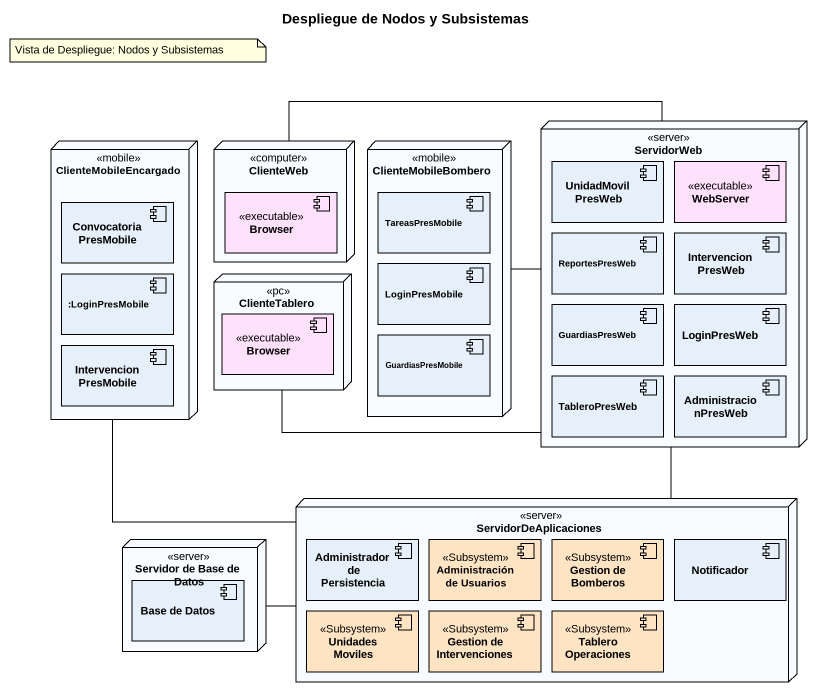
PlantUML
@startuml
title Despliegue de Nodos y Subsistemas
node ClienteMobileEncargado <<mobile>> {
  component ConvocatoriaPresMobile
  component ":LoginPresMobile" as LoginPresMobile
  component IntervencionPresMobile
}
node ClienteWeb <<computer>> {
  component Browser <<executable>> #FFE1FC
}
node ClienteMobileBombero <<mobile>> {
  component TareasPresMobile
  component "LoginPresMobile" as LoginPresMobile_2
  component GuardiasPresMobile
}
node ServidorWeb <<server>> {
  component UnidadMovilPresWeb
  component WebServer <<executable>> #FFE1FC
  component ReportesPresWeb
  component IntervencionPresWeb
  component GuardiasPresWeb
  component LoginPresWeb
  component TableroPresWeb
  component AdministracionPresWeb
}
node ClienteTablero <<pc>> {
  component "Browser" as Browser_2 <<executable>> #FFE1FC
}
node ServidorDeAplicaciones <<server>> {
  component "Administrador de Persistencia" as Administrador_de
  component "Administración de Usuarios" as Administración_de_Usuarios <<Subsystem>> #FFE4C4
  component "Gestion de Bomberos" as Gestion_de_Bomberos <<Subsystem>> #FFE4C4
  component Notificador
  component "Unidades Moviles" as Unidades_Moviles <<Subsystem>> #FFE4C4
  component "Gestion de Intervenciones" as Gestion_de_Intervenciones <<Subsystem>> #FFE4C4
  component "Tablero Operaciones" as Tablero_Operaciones <<Subsystem>> #FFE4C4
}
node "Servidor de Base de Datos" as Servidor_de_Base_de_Datos <<server>> {
  component "Base de Datos" as Base_de_Datos
}
ClienteMobileEncargado -- ServidorDeAplicaciones
ClienteWeb -right- ServidorWeb
ClienteMobileBombero -right- ServidorWeb
ServidorWeb -- ServidorDeAplicaciones
ClienteTablero -right- ServidorWeb
Servidor_de_Base_de_Datos -right- ServidorDeAplicaciones
note as N1
  Vista de Despliegue: Nodos y Subsistemas
end note
@enduml
